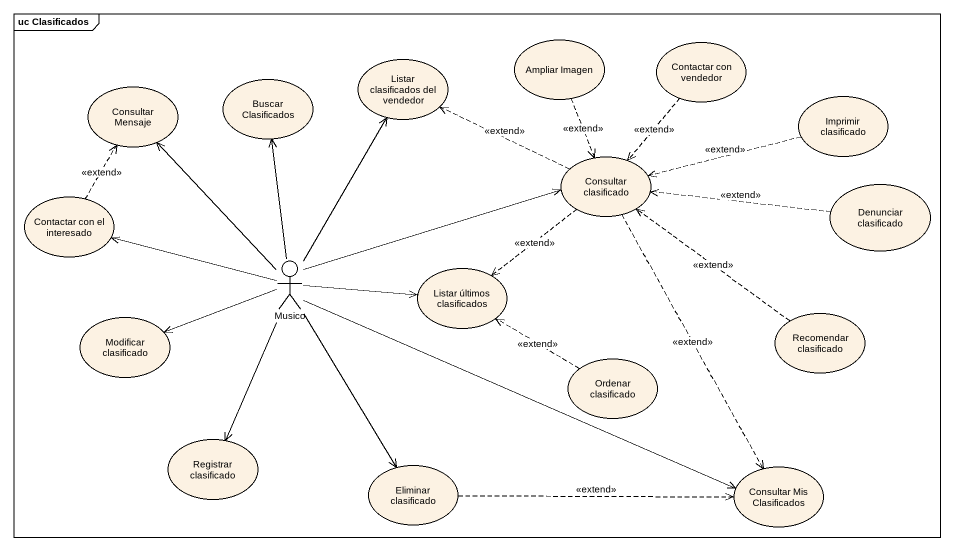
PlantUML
@startuml
mainframe uc Clasificados
usecase "Ampliar Imagen" as Ampliar_Imagen
usecase "Contactar con vendedor" as Contactar_con_vendedor
usecase "Consultar Mensaje" as Consultar_Mensaje
usecase "Buscar Clasificados" as Buscar_Clasificados
usecase "Listar clasificados del vendedor" as Listar_clasificados_del
usecase "Imprimir clasificado" as Imprimir_clasificado
usecase "Consultar clasificado" as Consultar_clasificado
usecase "Contactar con el interesado" as Contactar_con_el_interesado
usecase "Denunciar clasificado" as Denunciar_clasificado
actor Musico
usecase "Listar últimos clasificados" as Listar_últimos_clasificados
usecase "Modificar clasificado" as Modificar_clasificado
usecase "Recomendar clasificado" as Recomendar_clasificado
usecase "Ordenar clasificado" as Ordenar_clasificado
usecase "Registrar clasificado" as Registrar_clasificado
usecase "Eliminar clasificado" as Eliminar_clasificado
usecase "Consultar Mis Clasificados" as Consultar_Mis_Clasificados
Ampliar_Imagen ..> Consultar_clasificado : <<extend>>
Contactar_con_vendedor ..> Consultar_clasificado : <<extend>>
Imprimir_clasificado .left.> Consultar_clasificado : <<extend>>
Consultar_clasificado .left.> Listar_clasificados_del : <<extend>>
Consultar_clasificado ..> Listar_últimos_clasificados : <<extend>>
Consultar_clasificado ..> Consultar_Mis_Clasificados : <<extend>>
Contactar_con_el_interesado .up.> Consultar_Mensaje : <<extend>>
Denunciar_clasificado .left.> Consultar_clasificado : <<extend>>
Musico -up-> Consultar_Mensaje
Musico -up-> Buscar_Clasificados
Musico -up-> Listar_clasificados_del
Musico -right-> Consultar_clasificado
Musico -left-> Contactar_con_el_interesado
Musico -right-> Listar_últimos_clasificados
Musico -left-> Modificar_clasificado
Musico --> Registrar_clasificado
Musico --> Eliminar_clasificado
Musico -right-> Consultar_Mis_Clasificados
Recomendar_clasificado .up.> Consultar_clasificado : <<extend>>
Ordenar_clasificado .up.> Listar_últimos_clasificados : <<extend>>
Eliminar_clasificado .right.> Consultar_Mis_Clasificados : <<extend>>
@enduml
